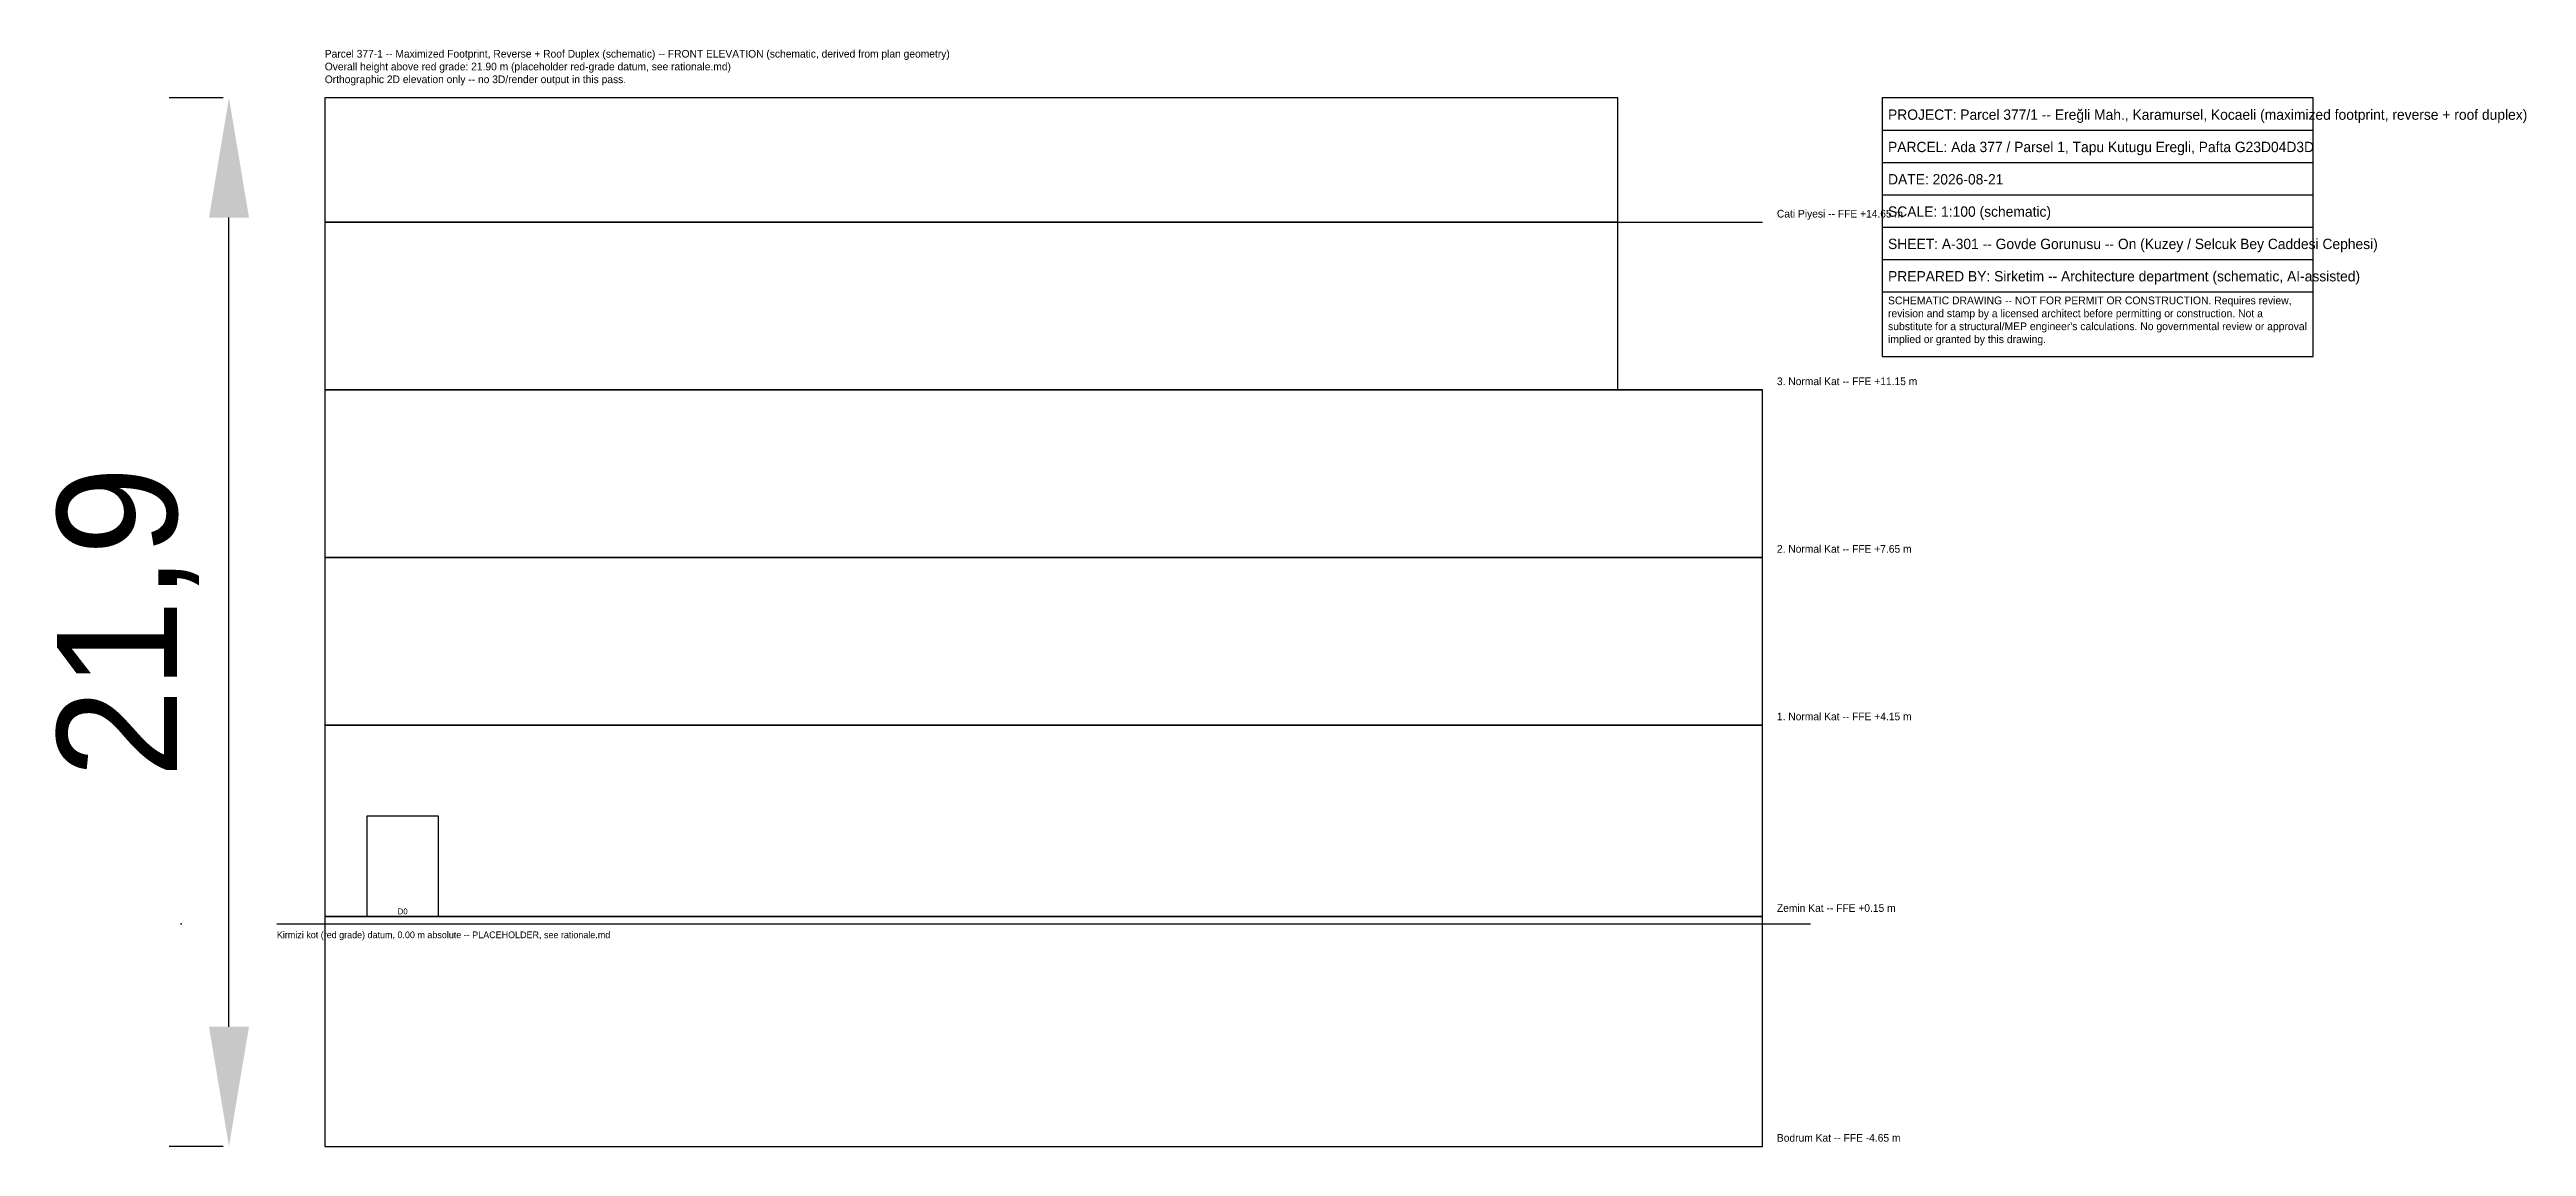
# Paper-space layout 'A-301' of a CAD drawing. Header units: metres. Extents: x -2.7 to 49, y -4.6 to 18.3.
import ezdxf

# ---------------------------------------------------------------- set-up
doc = ezdxf.new("R2010")
doc.units = ezdxf.units.M
for name, color, linetype in [('A-ANNO-DIMS', 6, 'Continuous'), ('A-ANNO-NOTE', 7, 'Continuous'), ('A-ANNO-TTLB', 7, 'Continuous'), ('A-ELEV-GLAZ', 5, 'Continuous'), ('A-ELEV-WALL', 7, 'Continuous'), ('C-TOPO', 1, 'Continuous'), ('Z-DATA-NOPLOT', 8, 'Continuous')]:
    doc.layers.add(name, color=color, linetype=linetype)
doc.dimstyles.get("Standard").update_dxf_attribs({"dimtxt": 2.5, "dimasz": 2.5, "dimexe": 1.25, "dimexo": 0.625, "dimtad": 1, "dimtxsty": 'Standard', "dimcen": 2.5, "dimazin": 3, "dimtfac": 1, "dimtmove": 0, "dimatfit": 3, "dimarcsym": 0})

# ---------------------------------------------------------------- blocks, each defined once
blk = doc.blocks.new('*D67')
at = {"layer": 'A-ANNO-DIMS', "color": 0, "lineweight": -2}
for p, q in [((0.875, 17.25), (-0.25, 17.25)), ((1, -2.15), (1, 14.75)), ((0.875, -4.65), (-0.25, -4.65))]:
    blk.add_line(p, q, dxfattribs=at)
at = {"layer": 'A-ANNO-DIMS', "color": 0}
for points in [[(1.417, 14.75), (0.583, 14.75), (1, 17.25)], [(0.583, -2.15), (1.417, -2.15), (1, -4.65)]]:
    blk.add_solid(points, dxfattribs=at)
at = {"layer": 'Defpoints', "color": 0}
for p in [(1, 17.25), (1.5, 17.25), (1.5, -4.65)]:
    blk.add_point(p, dxfattribs=at)
at = {"layer": 'A-ANNO-DIMS', "color": 0, "insert": (-1.106, 6.3), "char_height": 2.5, "attachment_point": 5, "rotation": 90}
blk.add_mtext('21,9', dxfattribs=at)

psp = doc.layouts.new('A-301')

# ---------------------------------------------------------------- linework, layer by layer
at = {"layer": 'A-ANNO-TTLB'}
for p, q in [((35.52, 16.575), (44.52, 16.575)), ((35.52, 15.9), (44.52, 15.9)), ((35.52, 15.225), (44.52, 15.225)), ((35.52, 14.55), (44.52, 14.55)), ((35.52, 13.875), (44.52, 13.875)), ((35.52, 13.2), (44.52, 13.2))]:
    psp.add_line(p, q, dxfattribs=at)
psp.add_lwpolyline([(35.52, 11.85), (44.52, 11.85), (44.52, 17.25), (35.52, 17.25)], close=True, dxfattribs=at)
at = {"layer": 'A-ELEV-GLAZ'}
psp.add_lwpolyline([(3.875, 0.15), (5.375, 0.15), (5.375, 2.25), (3.875, 2.25)], close=True, dxfattribs=at)
at = {"layer": 'A-ELEV-WALL'}
for p, q in [((3, 14.65), (33.02, 14.65)), ((3, 11.15), (33.02, 11.15)), ((3, 7.65), (33.02, 7.65)), ((3, 4.15), (33.02, 4.15)), ((3, 0.15), (33.02, 0.15)), ((3, -4.65), (33.02, -4.65))]:
    psp.add_line(p, q, dxfattribs=at)
for points in [[(3, 14.65), (30, 14.65), (30, 17.25), (3, 17.25)], [(3, 11.15), (30, 11.15), (30, 14.65), (3, 14.65)], [(3, 7.65), (33.02, 7.65), (33.02, 11.15), (3, 11.15)], [(3, 4.15), (33.02, 4.15), (33.02, 7.65), (3, 7.65)], [(3, 0.15), (33.02, 0.15), (33.02, 4.15), (3, 4.15)], [(3, -4.65), (33.02, -4.65), (33.02, 0.15), (3, 0.15)]]:
    psp.add_lwpolyline(points, close=True, dxfattribs=at)
at = {"layer": 'C-TOPO'}
psp.add_line((2, 0), (34.02, 0), dxfattribs=at)
at = {"layer": 'Z-DATA-NOPLOT'}
psp.add_point((0, 0), dxfattribs=at)

# ---------------------------------------------------------------- texts
at = {"layer": 'A-ANNO-NOTE'}
for s, p in [('Cati Piyesi -- FFE +14.65 m', (33.32, 14.75)), ('3. Normal Kat -- FFE +11.15 m', (33.32, 11.25)), ('2. Normal Kat -- FFE +7.65 m', (33.32, 7.75)), ('1. Normal Kat -- FFE +4.15 m', (33.32, 4.25)), ('Zemin Kat -- FFE +0.15 m', (33.32, 0.25)), ('Bodrum Kat -- FFE -4.65 m', (33.32, -4.55))]:
    psp.add_text(s, height=0.16, dxfattribs=at).set_placement(p)
at = {"layer": 'A-ANNO-NOTE', "insert": (3, 18.25), "char_height": 0.16, "attachment_point": 1}
psp.add_mtext('Parcel 377-1 -- Maximized Footprint, Reverse + Roof Duplex (schematic) -- FRONT ELEVATION (schematic, derived from plan geometry)\\POverall height above red grade: 21.90 m (placeholder red-grade datum, see rationale.md)\\POrthographic 2D elevation only -- no 3D/render output in this pass.', dxfattribs=at)
at = {"layer": 'A-ANNO-TTLB'}
for s, p in [('PROJECT: Parcel 377/1 -- Ereğli Mah., Karamursel, Kocaeli (maximized footprint, reverse + roof duplex)', (35.64, 16.791)), ('PARCEL: Ada 377 / Parsel 1, Tapu Kutugu Eregli, Pafta G23D04D3D', (35.64, 16.116)), ('DATE: 2026-08-21', (35.64, 15.441)), ('SCALE: 1:100 (schematic)', (35.64, 14.766)), ('SHEET: A-301 -- Govde Gorunusu -- On (Kuzey / Selcuk Bey Caddesi Cephesi)', (35.64, 14.091)), ('PREPARED BY: Sirketim -- Architecture department (schematic, AI-assisted)', (35.64, 13.416))]:
    psp.add_text(s, height=0.216, dxfattribs=at).set_placement(p)
at = {"layer": 'A-ANNO-TTLB', "insert": (35.64, 13.1), "char_height": 0.162, "width": 8.76, "attachment_point": 1}
psp.add_mtext("SCHEMATIC DRAWING -- NOT FOR PERMIT OR CONSTRUCTION. Requires review, revision and stamp by a licensed architect before permitting or construction. Not a substitute for a structural/MEP engineer's calculations. No governmental review or approval implied or granted by this drawing.", dxfattribs=at)
at = {"layer": 'A-ELEV-GLAZ'}
psp.add_text('D0', height=0.12, dxfattribs=at).set_placement((4.525, 0.2))
at = {"layer": 'C-TOPO'}
psp.add_text('Kirmizi kot (red grade) datum, 0.00 m absolute -- PLACEHOLDER, see rationale.md', height=0.14, dxfattribs=at).set_placement((2, -0.3))

# ---------------------------------------------------------------- dimensions: what is measured, and where the dimension line sits
at = {"layer": 'A-ANNO-DIMS'}
dim = psp.add_linear_dim(base=(1, 17.25), p1=(1.5, -4.65), p2=(1.5, 17.25), angle=90, dimstyle='Standard', dxfattribs=at)
dim.commit()
dim.dimension.update_dxf_attribs({"geometry": '*D67', "text_midpoint": (-1.106, 6.3)})

doc.saveas('drawing.dxf')
